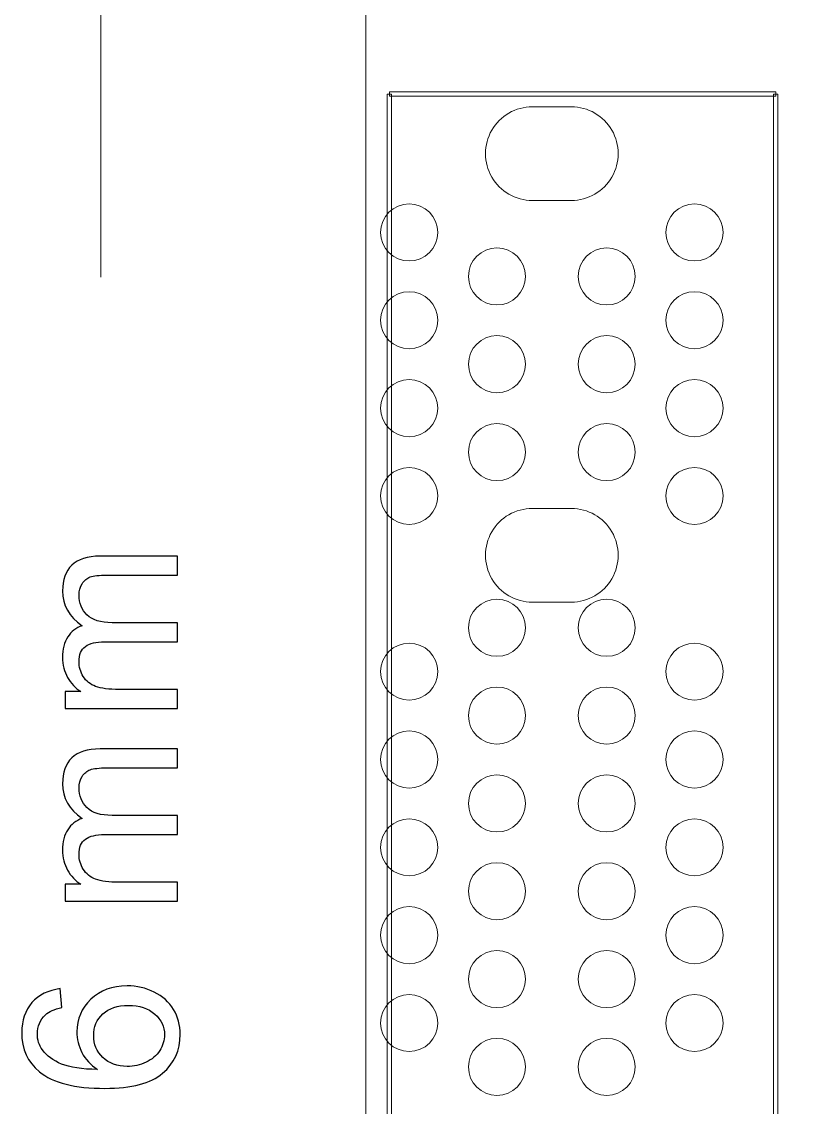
# Model space of a CAD drawing. Header units: millimetres. Extents: x -62 to 58, y -47 to 48.
# Drawn here: x -47.84 to -30.01, y -9.77 to 14.94 of the extents above; entities that cross this region are included whole.
import ezdxf

# ---------------------------------------------------------------- set-up
doc = ezdxf.new("R2010")
doc.units = ezdxf.units.MM
doc.header["$MEASUREMENT"] = 0
for name, color, linetype in [('BG_OUTLINE', 7, 'Continuous'), ('PG_SILKSCREEN_TOP', 7, 'Continuous'), ('PIN_SOLDERMASK_TOP', 7, 'Continuous')]:
    doc.layers.add(name, color=color, linetype=linetype)

msp = doc.modelspace()

# ---------------------------------------------------------------- linework, layer by layer
at = {"layer": 'BG_OUTLINE', "lineweight": 9}
msp.add_open_spline([(-39.9999, -35.8165), (-39.9999, -35.8165), (-39.9999, 34.1833), (-39.9999, 34.1833), (-39.9999, 34.1833), (-39.9999, 34.1833), (39.9999, 34.1833), (39.9999, 34.1833), (39.9999, 34.1833), (39.9999, 34.1833), (39.9999, -35.8165), (39.9999, -35.8165), (39.9999, -35.8165), (39.9999, -35.8165), (-39.9999, -35.8165), (-39.9999, -35.8165)], degree=3, knots=[0, 0, 0, 0, 0.25, 0.25, 0.25, 0.25, 0.5, 0.5, 0.5, 0.5, 0.75, 0.75, 0.75, 0.75, 1, 1, 1, 1], dxfattribs=at)
at = {"layer": 'BG_OUTLINE', "lineweight": 20}
for points in [[(-39.9999, 21.2812), (-39.9999, 21.2812), (-39.9999, -47.0467), (-39.9999, -47.0467)], [(-46.0362, 9.1232), (-46.0362, 9.1232), (-46.0362, 17.3989), (-46.0362, 17.3989)]]:
    msp.add_open_spline(points, degree=3, dxfattribs=at)
at = {"layer": 'BG_OUTLINE'}
for points, knots in [([(-44.2912, -0.6963), (-44.2912, -0.6963), (-46.852, -0.6963), (-46.852, -0.6963), (-46.852, -0.6963), (-46.852, -0.6963), (-46.852, -0.3086), (-46.852, -0.3086), (-46.852, -0.3086), (-46.852, -0.3086), (-46.4931, -0.3086), (-46.4931, -0.3086), (-46.4931, -0.3086), (-46.6182, -0.228), (-46.7194, -0.121), (-46.7952, 0.0124), (-46.7952, 0.0124), (-46.8717, 0.1457), (-46.9104, 0.298), (-46.9104, 0.4684), (-46.9104, 0.4684), (-46.9104, 0.6577), (-46.8709, 0.8133), (-46.7919, 0.9343), (-46.7919, 0.9343), (-46.7129, 1.0561), (-46.6034, 1.1417), (-46.4618, 1.1911), (-46.4618, 1.1911), (-46.7606, 1.3944), (-46.9104, 1.6578), (-46.9104, 1.9821), (-46.9104, 1.9821), (-46.9104, 2.2365), (-46.8396, 2.4316), (-46.6989, 2.5682), (-46.6989, 2.5682), (-46.5581, 2.7048), (-46.3416, 2.7732), (-46.0494, 2.7732), (-46.0494, 2.7732), (-46.0494, 2.7732), (-44.2912, 2.7732), (-44.2912, 2.7732), (-44.2912, 2.7732), (-44.2912, 2.7732), (-44.2912, 2.3418), (-44.2912, 2.3418), (-44.2912, 2.3418), (-44.2912, 2.3418), (-45.9045, 2.3418), (-45.9045, 2.3418), (-45.9045, 2.3418), (-46.0782, 2.3418), (-46.2033, 2.3279), (-46.2799, 2.2999), (-46.2799, 2.2999), (-46.3556, 2.2711), (-46.4174, 2.22), (-46.4643, 2.1468), (-46.4643, 2.1468), (-46.5104, 2.0727), (-46.5342, 1.9854), (-46.5342, 1.8858), (-46.5342, 1.8858), (-46.5342, 1.7056), (-46.4741, 1.5566), (-46.354, 1.4372), (-46.354, 1.4372), (-46.2346, 1.3187), (-46.0428, 1.2586), (-45.7794, 1.2586), (-45.7794, 1.2586), (-45.7794, 1.2586), (-44.2912, 1.2586), (-44.2912, 1.2586), (-44.2912, 1.2586), (-44.2912, 1.2586), (-44.2912, 0.8248), (-44.2912, 0.8248), (-44.2912, 0.8248), (-44.2912, 0.8248), (-45.9548, 0.8248), (-45.9548, 0.8248), (-45.9548, 0.8248), (-46.1482, 0.8248), (-46.2931, 0.7894), (-46.3894, 0.7186), (-46.3894, 0.7186), (-46.4857, 0.6478), (-46.5342, 0.5326), (-46.5342, 0.3713), (-46.5342, 0.3713), (-46.5342, 0.2494), (-46.5021, 0.1367), (-46.4371, 0.033), (-46.4371, 0.033), (-46.3729, -0.0708), (-46.2791, -0.1465), (-46.1556, -0.1926), (-46.1556, -0.1926), (-46.0313, -0.2395), (-45.8527, -0.2625), (-45.6197, -0.2625), (-45.6197, -0.2625), (-45.6197, -0.2625), (-44.2912, -0.2625), (-44.2912, -0.2625), (-44.2912, -0.2625), (-44.2912, -0.2625), (-44.2912, -0.6963), (-44.2912, -0.6963)], [0, 0, 0, 0, 0.0357143, 0.0357143, 0.0357143, 0.0357143, 0.0714286, 0.0714286, 0.0714286, 0.0714286, 0.1071429, 0.1071429, 0.1071429, 0.1071429, 0.1428571, 0.1428571, 0.1428571, 0.1428571, 0.1785714, 0.1785714, 0.1785714, 0.1785714, 0.2142857, 0.2142857, 0.2142857, 0.2142857, 0.25, 0.25, 0.25, 0.25, 0.2857143, 0.2857143, 0.2857143, 0.2857143, 0.3214286, 0.3214286, 0.3214286, 0.3214286, 0.3571429, 0.3571429, 0.3571429, 0.3571429, 0.3928571, 0.3928571, 0.3928571, 0.3928571, 0.4285714, 0.4285714, 0.4285714, 0.4285714, 0.4642857, 0.4642857, 0.4642857, 0.4642857, 0.5, 0.5, 0.5, 0.5, 0.5357143, 0.5357143, 0.5357143, 0.5357143, 0.5714286, 0.5714286, 0.5714286, 0.5714286, 0.6071429, 0.6071429, 0.6071429, 0.6071429, 0.6428571, 0.6428571, 0.6428571, 0.6428571, 0.6785714, 0.6785714, 0.6785714, 0.6785714, 0.7142857, 0.7142857, 0.7142857, 0.7142857, 0.75, 0.75, 0.75, 0.75, 0.7857143, 0.7857143, 0.7857143, 0.7857143, 0.8214286, 0.8214286, 0.8214286, 0.8214286, 0.8571429, 0.8571429, 0.8571429, 0.8571429, 0.8928571, 0.8928571, 0.8928571, 0.8928571, 0.9285714, 0.9285714, 0.9285714, 0.9285714, 0.9642857, 0.9642857, 0.9642857, 0.9642857, 1, 1, 1, 1]), ([(-44.2912, -5.0847), (-44.2912, -5.0847), (-46.852, -5.0847), (-46.852, -5.0847), (-46.852, -5.0847), (-46.852, -5.0847), (-46.852, -4.697), (-46.852, -4.697), (-46.852, -4.697), (-46.852, -4.697), (-46.4931, -4.697), (-46.4931, -4.697), (-46.4931, -4.697), (-46.6182, -4.6164), (-46.7194, -4.5094), (-46.7952, -4.376), (-46.7952, -4.376), (-46.8717, -4.2427), (-46.9104, -4.0904), (-46.9104, -3.92), (-46.9104, -3.92), (-46.9104, -3.7307), (-46.8709, -3.5751), (-46.7919, -3.4541), (-46.7919, -3.4541), (-46.7129, -3.3323), (-46.6034, -3.2467), (-46.4618, -3.1973), (-46.4618, -3.1973), (-46.7606, -2.994), (-46.9104, -2.7306), (-46.9104, -2.4063), (-46.9104, -2.4063), (-46.9104, -2.1519), (-46.8396, -1.9568), (-46.6989, -1.8202), (-46.6989, -1.8202), (-46.5581, -1.6836), (-46.3416, -1.6152), (-46.0494, -1.6152), (-46.0494, -1.6152), (-46.0494, -1.6152), (-44.2912, -1.6152), (-44.2912, -1.6152), (-44.2912, -1.6152), (-44.2912, -1.6152), (-44.2912, -2.0466), (-44.2912, -2.0466), (-44.2912, -2.0466), (-44.2912, -2.0466), (-45.9045, -2.0466), (-45.9045, -2.0466), (-45.9045, -2.0466), (-46.0782, -2.0466), (-46.2033, -2.0605), (-46.2799, -2.0885), (-46.2799, -2.0885), (-46.3556, -2.1173), (-46.4174, -2.1684), (-46.4643, -2.2416), (-46.4643, -2.2416), (-46.5104, -2.3157), (-46.5342, -2.403), (-46.5342, -2.5026), (-46.5342, -2.5026), (-46.5342, -2.6828), (-46.4741, -2.8318), (-46.354, -2.9512), (-46.354, -2.9512), (-46.2346, -3.0697), (-46.0428, -3.1298), (-45.7794, -3.1298), (-45.7794, -3.1298), (-45.7794, -3.1298), (-44.2912, -3.1298), (-44.2912, -3.1298), (-44.2912, -3.1298), (-44.2912, -3.1298), (-44.2912, -3.5636), (-44.2912, -3.5636), (-44.2912, -3.5636), (-44.2912, -3.5636), (-45.9548, -3.5636), (-45.9548, -3.5636), (-45.9548, -3.5636), (-46.1482, -3.5636), (-46.2931, -3.599), (-46.3894, -3.6698), (-46.3894, -3.6698), (-46.4857, -3.7406), (-46.5342, -3.8558), (-46.5342, -4.0171), (-46.5342, -4.0171), (-46.5342, -4.139), (-46.5021, -4.2517), (-46.4371, -4.3554), (-46.4371, -4.3554), (-46.3729, -4.4592), (-46.2791, -4.5349), (-46.1556, -4.581), (-46.1556, -4.581), (-46.0313, -4.6279), (-45.8527, -4.6509), (-45.6197, -4.6509), (-45.6197, -4.6509), (-45.6197, -4.6509), (-44.2912, -4.6509), (-44.2912, -4.6509), (-44.2912, -4.6509), (-44.2912, -4.6509), (-44.2912, -5.0847), (-44.2912, -5.0847)], [0, 0, 0, 0, 0.0357143, 0.0357143, 0.0357143, 0.0357143, 0.0714286, 0.0714286, 0.0714286, 0.0714286, 0.1071429, 0.1071429, 0.1071429, 0.1071429, 0.1428571, 0.1428571, 0.1428571, 0.1428571, 0.1785714, 0.1785714, 0.1785714, 0.1785714, 0.2142857, 0.2142857, 0.2142857, 0.2142857, 0.25, 0.25, 0.25, 0.25, 0.2857143, 0.2857143, 0.2857143, 0.2857143, 0.3214286, 0.3214286, 0.3214286, 0.3214286, 0.3571429, 0.3571429, 0.3571429, 0.3571429, 0.3928571, 0.3928571, 0.3928571, 0.3928571, 0.4285714, 0.4285714, 0.4285714, 0.4285714, 0.4642857, 0.4642857, 0.4642857, 0.4642857, 0.5, 0.5, 0.5, 0.5, 0.5357143, 0.5357143, 0.5357143, 0.5357143, 0.5714286, 0.5714286, 0.5714286, 0.5714286, 0.6071429, 0.6071429, 0.6071429, 0.6071429, 0.6428571, 0.6428571, 0.6428571, 0.6428571, 0.6785714, 0.6785714, 0.6785714, 0.6785714, 0.7142857, 0.7142857, 0.7142857, 0.7142857, 0.75, 0.75, 0.75, 0.75, 0.7857143, 0.7857143, 0.7857143, 0.7857143, 0.8214286, 0.8214286, 0.8214286, 0.8214286, 0.8571429, 0.8571429, 0.8571429, 0.8571429, 0.8928571, 0.8928571, 0.8928571, 0.8928571, 0.9285714, 0.9285714, 0.9285714, 0.9285714, 0.9642857, 0.9642857, 0.9642857, 0.9642857, 1, 1, 1, 1]), ([(-46.9606, -7.0726), (-46.9606, -7.0726), (-46.9269, -7.504), (-46.9269, -7.504), (-46.9269, -7.504), (-47.0973, -7.5427), (-47.2216, -7.597), (-47.2981, -7.6678), (-47.2981, -7.6678), (-47.4224, -7.7855), (-47.4841, -7.9304), (-47.4841, -8.1024), (-47.4841, -8.1024), (-47.4841, -8.2407), (-47.4454, -8.3617), (-47.3681, -8.4662), (-47.3681, -8.4662), (-47.2685, -8.6029), (-47.1228, -8.7107), (-46.9318, -8.7897), (-46.9318, -8.7897), (-46.7408, -8.8679), (-46.4684, -8.9091), (-46.1144, -8.9123), (-46.1144, -8.9123), (-46.2733, -8.8078), (-46.3918, -8.6802), (-46.4692, -8.5288), (-46.4692, -8.5288), (-46.5458, -8.3781), (-46.5844, -8.2193), (-46.5844, -8.0538), (-46.5844, -8.0538), (-46.5844, -7.7641), (-46.4783, -7.518), (-46.2651, -7.3146), (-46.2651, -7.3146), (-46.0519, -7.1113), (-45.777, -7.0093), (-45.4395, -7.0093), (-45.4395, -7.0093), (-45.2172, -7.0093), (-45.0114, -7.0578), (-44.8205, -7.1533), (-44.8205, -7.1533), (-44.6303, -7.2488), (-44.4838, -7.3805), (-44.3826, -7.5476), (-44.3826, -7.5476), (-44.2813, -7.7147), (-44.2311, -7.904), (-44.2311, -8.1164), (-44.2311, -8.1164), (-44.2311, -8.4786), (-44.3636, -8.7732), (-44.6303, -9.0012), (-44.6303, -9.0012), (-44.8962, -9.2301), (-45.3349, -9.3437), (-45.9457, -9.3437), (-45.9457, -9.3437), (-46.6289, -9.3437), (-47.1252, -9.2177), (-47.4356, -8.965), (-47.4356, -8.965), (-47.7056, -8.7453), (-47.8406, -8.4489), (-47.8406, -8.0752), (-47.8406, -8.0752), (-47.8406, -7.7978), (-47.7632, -7.5698), (-47.6068, -7.392), (-47.6068, -7.392), (-47.4512, -7.2142), (-47.2355, -7.108), (-46.9606, -7.0726)], [0, 0, 0, 0, 0.0526316, 0.0526316, 0.0526316, 0.0526316, 0.1052632, 0.1052632, 0.1052632, 0.1052632, 0.1578947, 0.1578947, 0.1578947, 0.1578947, 0.2105263, 0.2105263, 0.2105263, 0.2105263, 0.2631579, 0.2631579, 0.2631579, 0.2631579, 0.3157895, 0.3157895, 0.3157895, 0.3157895, 0.3684211, 0.3684211, 0.3684211, 0.3684211, 0.4210526, 0.4210526, 0.4210526, 0.4210526, 0.4736842, 0.4736842, 0.4736842, 0.4736842, 0.5263158, 0.5263158, 0.5263158, 0.5263158, 0.5789474, 0.5789474, 0.5789474, 0.5789474, 0.6315789, 0.6315789, 0.6315789, 0.6315789, 0.6842105, 0.6842105, 0.6842105, 0.6842105, 0.7368421, 0.7368421, 0.7368421, 0.7368421, 0.7894737, 0.7894737, 0.7894737, 0.7894737, 0.8421053, 0.8421053, 0.8421053, 0.8421053, 0.8947368, 0.8947368, 0.8947368, 0.8947368, 0.9473684, 0.9473684, 0.9473684, 0.9473684, 1, 1, 1, 1]), ([(-45.437, -8.8449), (-45.2872, -8.8449), (-45.144, -8.8128), (-45.0073, -8.7494), (-45.0073, -8.7494), (-44.8707, -8.686), (-44.767, -8.5971), (-44.6954, -8.4835), (-44.6954, -8.4835), (-44.6237, -8.3691), (-44.5875, -8.2489), (-44.5875, -8.1238), (-44.5875, -8.1238), (-44.5875, -7.9402), (-44.6616, -7.783), (-44.8098, -7.6513), (-44.8098, -7.6513), (-44.9579, -7.5196), (-45.1588, -7.4538), (-45.4123, -7.4538), (-45.4123, -7.4538), (-45.6568, -7.4538), (-45.8494, -7.5188), (-45.9901, -7.6488), (-45.9901, -7.6488), (-46.1309, -7.7789), (-46.2009, -7.9427), (-46.2009, -8.1403), (-46.2009, -8.1403), (-46.2009, -8.337), (-46.1309, -8.5033), (-45.9901, -8.6399), (-45.9901, -8.6399), (-45.8494, -8.7765), (-45.665, -8.8449), (-45.437, -8.8449)], [0, 0, 0, 0, 0.1111111, 0.1111111, 0.1111111, 0.1111111, 0.2222222, 0.2222222, 0.2222222, 0.2222222, 0.3333333, 0.3333333, 0.3333333, 0.3333333, 0.4444444, 0.4444444, 0.4444444, 0.4444444, 0.5555556, 0.5555556, 0.5555556, 0.5555556, 0.6666667, 0.6666667, 0.6666667, 0.6666667, 0.7777778, 0.7777778, 0.7777778, 0.7777778, 0.8888889, 0.8888889, 0.8888889, 0.8888889, 1, 1, 1, 1])]:
    msp.add_open_spline(points, degree=3, knots=knots, dxfattribs=at)
at = {"layer": 'PG_SILKSCREEN_TOP', "lineweight": 9}
for points in [[(-39.4131, -11.7059), (-39.4131, -11.7059), (-39.5131, -11.7059), (-39.5131, -11.7059), (-39.5131, -11.7059), (-39.5131, -11.7059), (-39.5131, 13.294), (-39.5131, 13.294), (-39.5131, 13.294), (-39.5131, 13.294), (-39.4131, 13.294), (-39.4131, 13.294), (-39.4131, 13.294), (-39.4131, 13.294), (-39.4131, -11.7059), (-39.4131, -11.7059)], [(-39.4631, 13.244), (-39.4631, 13.244), (-39.4631, 13.344), (-39.4631, 13.344), (-39.4631, 13.344), (-39.4631, 13.344), (-30.6632, 13.344), (-30.6632, 13.344), (-30.6632, 13.344), (-30.6632, 13.344), (-30.6632, 13.244), (-30.6632, 13.244), (-30.6632, 13.244), (-30.6632, 13.244), (-39.4631, 13.244), (-39.4631, 13.244)], [(-30.7132, 13.294), (-30.7132, 13.294), (-30.6132, 13.294), (-30.6132, 13.294), (-30.6132, 13.294), (-30.6132, 13.294), (-30.6132, -11.7059), (-30.6132, -11.7059), (-30.6132, -11.7059), (-30.6132, -11.7059), (-30.7132, -11.7059), (-30.7132, -11.7059), (-30.7132, -11.7059), (-30.7132, -11.7059), (-30.7132, 13.294), (-30.7132, 13.294)]]:
    msp.add_open_spline(points, degree=3, knots=[0, 0, 0, 0, 0.25, 0.25, 0.25, 0.25, 0.5, 0.5, 0.5, 0.5, 0.75, 0.75, 0.75, 0.75, 1, 1, 1, 1], dxfattribs=at)
at = {"layer": 'PIN_SOLDERMASK_TOP', "lineweight": 9}
for points, knots in [([(-36.2077, 13.0047), (-36.2077, 13.0047), (-35.3187, 13.0047), (-35.3187, 13.0047), (-35.3187, 13.0047), (-34.9375, 13.0047), (-34.5853, 12.8014), (-34.3948, 12.4713), (-34.3948, 12.4713), (-34.2042, 12.1413), (-34.2042, 11.7346), (-34.3948, 11.4045), (-34.3948, 11.4045), (-34.5853, 11.0745), (-34.9375, 10.8711), (-35.3187, 10.8711), (-35.3187, 10.8711), (-35.3187, 10.8711), (-36.2077, 10.8711), (-36.2077, 10.8711), (-36.2077, 10.8711), (-36.5888, 10.8711), (-36.941, 11.0745), (-37.1315, 11.4045), (-37.1315, 11.4045), (-37.3221, 11.7346), (-37.3221, 12.1413), (-37.1315, 12.4713), (-37.1315, 12.4713), (-36.941, 12.8014), (-36.5888, 13.0047), (-36.2077, 13.0047)], [0, 0, 0, 0, 0.125, 0.125, 0.125, 0.125, 0.25, 0.25, 0.25, 0.25, 0.375, 0.375, 0.375, 0.375, 0.5, 0.5, 0.5, 0.5, 0.625, 0.625, 0.625, 0.625, 0.75, 0.75, 0.75, 0.75, 0.875, 0.875, 0.875, 0.875, 1, 1, 1, 1]), ([(-38.3632, 10.1439), (-38.3632, 10.5029), (-38.6542, 10.7939), (-39.0132, 10.7939), (-39.0132, 10.7939), (-39.3721, 10.7939), (-39.6632, 10.5029), (-39.6632, 10.1439), (-39.6632, 10.1439), (-39.6632, 9.785), (-39.3721, 9.494), (-39.0132, 9.4939), (-39.0132, 9.4939), (-38.6542, 9.4939), (-38.3632, 9.785), (-38.3632, 10.1439)], [0, 0, 0, 0, 0.25, 0.25, 0.25, 0.25, 0.5, 0.5, 0.5, 0.5, 0.75, 0.75, 0.75, 0.75, 1, 1, 1, 1]), ([(-31.8631, 10.1439), (-31.8631, 10.5029), (-32.1542, 10.7939), (-32.5131, 10.7939), (-32.5131, 10.7939), (-32.8721, 10.7939), (-33.1631, 10.5029), (-33.1631, 10.1439), (-33.1631, 10.1439), (-33.1631, 9.785), (-32.8721, 9.494), (-32.5131, 9.4939), (-32.5131, 9.4939), (-32.1542, 9.4939), (-31.8631, 9.785), (-31.8631, 10.1439)], [0, 0, 0, 0, 0.25, 0.25, 0.25, 0.25, 0.5, 0.5, 0.5, 0.5, 0.75, 0.75, 0.75, 0.75, 1, 1, 1, 1]), ([(-36.3632, 9.144), (-36.3632, 9.5029), (-36.6542, 9.7939), (-37.0132, 9.7939), (-37.0132, 9.7939), (-37.3721, 9.7939), (-37.6632, 9.5029), (-37.6632, 9.144), (-37.6632, 9.144), (-37.6632, 8.785), (-37.3721, 8.494), (-37.0132, 8.494), (-37.0132, 8.494), (-36.6542, 8.4939), (-36.3632, 8.785), (-36.3632, 9.1439)], [0, 0, 0, 0, 0.25, 0.25, 0.25, 0.25, 0.5, 0.5, 0.5, 0.5, 0.75, 0.75, 0.75, 0.75, 1, 1, 1, 1]), ([(-33.8631, 9.144), (-33.8631, 9.5029), (-34.1542, 9.7939), (-34.5131, 9.7939), (-34.5131, 9.7939), (-34.8721, 9.7939), (-35.1631, 9.5029), (-35.1631, 9.144), (-35.1631, 9.144), (-35.1631, 8.785), (-34.8721, 8.494), (-34.5131, 8.494), (-34.5131, 8.494), (-34.1542, 8.4939), (-33.8631, 8.785), (-33.8631, 9.1439)], [0, 0, 0, 0, 0.25, 0.25, 0.25, 0.25, 0.5, 0.5, 0.5, 0.5, 0.75, 0.75, 0.75, 0.75, 1, 1, 1, 1]), ([(-38.3632, 8.144), (-38.3632, 8.5029), (-38.6542, 8.794), (-39.0132, 8.794), (-39.0132, 8.794), (-39.3721, 8.794), (-39.6632, 8.5029), (-39.6632, 8.144), (-39.6632, 8.144), (-39.6632, 7.785), (-39.3721, 7.494), (-39.0132, 7.494), (-39.0132, 7.494), (-38.6542, 7.494), (-38.3632, 7.785), (-38.3632, 8.1439)], [0, 0, 0, 0, 0.25, 0.25, 0.25, 0.25, 0.5, 0.5, 0.5, 0.5, 0.75, 0.75, 0.75, 0.75, 1, 1, 1, 1]), ([(-31.8631, 8.144), (-31.8631, 8.5029), (-32.1542, 8.794), (-32.5131, 8.794), (-32.5131, 8.794), (-32.8721, 8.794), (-33.1631, 8.5029), (-33.1631, 8.144), (-33.1631, 8.144), (-33.1631, 7.785), (-32.8721, 7.494), (-32.5131, 7.494), (-32.5131, 7.494), (-32.1542, 7.494), (-31.8631, 7.785), (-31.8631, 8.1439)], [0, 0, 0, 0, 0.25, 0.25, 0.25, 0.25, 0.5, 0.5, 0.5, 0.5, 0.75, 0.75, 0.75, 0.75, 1, 1, 1, 1]), ([(-36.3632, 7.144), (-36.3632, 7.5029), (-36.6542, 7.794), (-37.0132, 7.794), (-37.0132, 7.794), (-37.3721, 7.794), (-37.6632, 7.5029), (-37.6632, 7.144), (-37.6632, 7.144), (-37.6632, 6.785), (-37.3721, 6.494), (-37.0132, 6.494), (-37.0132, 6.494), (-36.6542, 6.494), (-36.3632, 6.785), (-36.3632, 7.144)], [0, 0, 0, 0, 0.25, 0.25, 0.25, 0.25, 0.5, 0.5, 0.5, 0.5, 0.75, 0.75, 0.75, 0.75, 1, 1, 1, 1]), ([(-33.8631, 7.144), (-33.8631, 7.5029), (-34.1542, 7.794), (-34.5131, 7.794), (-34.5131, 7.794), (-34.8721, 7.794), (-35.1631, 7.5029), (-35.1631, 7.144), (-35.1631, 7.144), (-35.1631, 6.785), (-34.8721, 6.494), (-34.5131, 6.494), (-34.5131, 6.494), (-34.1542, 6.494), (-33.8631, 6.785), (-33.8631, 7.144)], [0, 0, 0, 0, 0.25, 0.25, 0.25, 0.25, 0.5, 0.5, 0.5, 0.5, 0.75, 0.75, 0.75, 0.75, 1, 1, 1, 1]), ([(-38.3632, 6.144), (-38.3632, 6.5029), (-38.6542, 6.794), (-39.0132, 6.794), (-39.0132, 6.794), (-39.3721, 6.794), (-39.6632, 6.5029), (-39.6632, 6.144), (-39.6632, 6.144), (-39.6632, 5.785), (-39.3721, 5.494), (-39.0132, 5.494), (-39.0132, 5.494), (-38.6542, 5.494), (-38.3632, 5.785), (-38.3632, 6.144)], [0, 0, 0, 0, 0.25, 0.25, 0.25, 0.25, 0.5, 0.5, 0.5, 0.5, 0.75, 0.75, 0.75, 0.75, 1, 1, 1, 1]), ([(-31.8631, 6.144), (-31.8631, 6.5029), (-32.1542, 6.794), (-32.5131, 6.794), (-32.5131, 6.794), (-32.8721, 6.794), (-33.1631, 6.5029), (-33.1631, 6.144), (-33.1631, 6.144), (-33.1631, 5.785), (-32.8721, 5.494), (-32.5131, 5.494), (-32.5131, 5.494), (-32.1542, 5.494), (-31.8631, 5.785), (-31.8631, 6.144)], [0, 0, 0, 0, 0.25, 0.25, 0.25, 0.25, 0.5, 0.5, 0.5, 0.5, 0.75, 0.75, 0.75, 0.75, 1, 1, 1, 1]), ([(-36.3632, 5.144), (-36.3632, 5.5029), (-36.6542, 5.794), (-37.0132, 5.794), (-37.0132, 5.794), (-37.3721, 5.794), (-37.6632, 5.5029), (-37.6632, 5.144), (-37.6632, 5.144), (-37.6632, 4.785), (-37.3721, 4.494), (-37.0132, 4.494), (-37.0132, 4.494), (-36.6542, 4.494), (-36.3632, 4.785), (-36.3632, 5.144)], [0, 0, 0, 0, 0.25, 0.25, 0.25, 0.25, 0.5, 0.5, 0.5, 0.5, 0.75, 0.75, 0.75, 0.75, 1, 1, 1, 1]), ([(-33.8631, 5.144), (-33.8631, 5.5029), (-34.1542, 5.794), (-34.5131, 5.794), (-34.5131, 5.794), (-34.8721, 5.794), (-35.1631, 5.5029), (-35.1631, 5.144), (-35.1631, 5.144), (-35.1631, 4.785), (-34.8721, 4.494), (-34.5131, 4.494), (-34.5131, 4.494), (-34.1542, 4.494), (-33.8631, 4.785), (-33.8631, 5.144)], [0, 0, 0, 0, 0.25, 0.25, 0.25, 0.25, 0.5, 0.5, 0.5, 0.5, 0.75, 0.75, 0.75, 0.75, 1, 1, 1, 1]), ([(-38.3632, 4.144), (-38.3632, 4.5029), (-38.6542, 4.794), (-39.0132, 4.794), (-39.0132, 4.794), (-39.3721, 4.794), (-39.6632, 4.5029), (-39.6632, 4.144), (-39.6632, 4.144), (-39.6632, 3.785), (-39.3721, 3.494), (-39.0132, 3.494), (-39.0132, 3.494), (-38.6542, 3.494), (-38.3632, 3.785), (-38.3632, 4.144)], [0, 0, 0, 0, 0.25, 0.25, 0.25, 0.25, 0.5, 0.5, 0.5, 0.5, 0.75, 0.75, 0.75, 0.75, 1, 1, 1, 1]), ([(-31.8631, 4.144), (-31.8631, 4.5029), (-32.1542, 4.794), (-32.5131, 4.794), (-32.5131, 4.794), (-32.8721, 4.794), (-33.1631, 4.5029), (-33.1631, 4.144), (-33.1631, 4.144), (-33.1631, 3.785), (-32.8721, 3.494), (-32.5131, 3.494), (-32.5131, 3.494), (-32.1542, 3.494), (-31.8631, 3.785), (-31.8631, 4.144)], [0, 0, 0, 0, 0.25, 0.25, 0.25, 0.25, 0.5, 0.5, 0.5, 0.5, 0.75, 0.75, 0.75, 0.75, 1, 1, 1, 1]), ([(-36.2077, 3.8607), (-36.2077, 3.8607), (-35.3187, 3.8607), (-35.3187, 3.8607), (-35.3187, 3.8607), (-34.9375, 3.8607), (-34.5853, 3.6574), (-34.3948, 3.3273), (-34.3948, 3.3273), (-34.2042, 2.9973), (-34.2042, 2.5906), (-34.3948, 2.2605), (-34.3948, 2.2605), (-34.5853, 1.9305), (-34.9375, 1.7271), (-35.3187, 1.7271), (-35.3187, 1.7271), (-35.3187, 1.7271), (-36.2077, 1.7271), (-36.2077, 1.7271), (-36.2077, 1.7271), (-36.5888, 1.7271), (-36.941, 1.9305), (-37.1315, 2.2605), (-37.1315, 2.2605), (-37.3221, 2.5906), (-37.3221, 2.9973), (-37.1315, 3.3273), (-37.1315, 3.3273), (-36.941, 3.6574), (-36.5888, 3.8607), (-36.2077, 3.8607)], [0, 0, 0, 0, 0.125, 0.125, 0.125, 0.125, 0.25, 0.25, 0.25, 0.25, 0.375, 0.375, 0.375, 0.375, 0.5, 0.5, 0.5, 0.5, 0.625, 0.625, 0.625, 0.625, 0.75, 0.75, 0.75, 0.75, 0.875, 0.875, 0.875, 0.875, 1, 1, 1, 1]), ([(-36.3632, 1.1439), (-36.3632, 1.5029), (-36.6542, 1.7939), (-37.0132, 1.7939), (-37.0132, 1.7939), (-37.3721, 1.7939), (-37.6632, 1.5029), (-37.6632, 1.1439), (-37.6632, 1.1439), (-37.6632, 0.785), (-37.3721, 0.4939), (-37.0132, 0.4939), (-37.0132, 0.4939), (-36.6542, 0.4939), (-36.3632, 0.785), (-36.3632, 1.1439)], [0, 0, 0, 0, 0.25, 0.25, 0.25, 0.25, 0.5, 0.5, 0.5, 0.5, 0.75, 0.75, 0.75, 0.75, 1, 1, 1, 1]), ([(-33.8631, 1.1439), (-33.8631, 1.5029), (-34.1542, 1.7939), (-34.5131, 1.7939), (-34.5131, 1.7939), (-34.8721, 1.7939), (-35.1631, 1.5029), (-35.1631, 1.1439), (-35.1631, 1.1439), (-35.1631, 0.785), (-34.8721, 0.4939), (-34.5131, 0.4939), (-34.5131, 0.4939), (-34.1542, 0.4939), (-33.8631, 0.785), (-33.8631, 1.1439)], [0, 0, 0, 0, 0.25, 0.25, 0.25, 0.25, 0.5, 0.5, 0.5, 0.5, 0.75, 0.75, 0.75, 0.75, 1, 1, 1, 1]), ([(-38.3632, 0.1439), (-38.3632, 0.5029), (-38.6542, 0.7939), (-39.0132, 0.7939), (-39.0132, 0.7939), (-39.3721, 0.7939), (-39.6632, 0.5029), (-39.6632, 0.1439), (-39.6632, 0.1439), (-39.6632, -0.2149), (-39.3721, -0.506), (-39.0132, -0.506), (-39.0132, -0.506), (-38.6542, -0.506), (-38.3632, -0.2149), (-38.3632, 0.1439)], [0, 0, 0, 0, 0.25, 0.25, 0.25, 0.25, 0.5, 0.5, 0.5, 0.5, 0.75, 0.75, 0.75, 0.75, 1, 1, 1, 1]), ([(-31.8631, 0.1439), (-31.8631, 0.5029), (-32.1542, 0.7939), (-32.5131, 0.7939), (-32.5131, 0.7939), (-32.8721, 0.7939), (-33.1631, 0.5029), (-33.1631, 0.1439), (-33.1631, 0.1439), (-33.1631, -0.2149), (-32.8721, -0.506), (-32.5131, -0.506), (-32.5131, -0.506), (-32.1542, -0.506), (-31.8631, -0.2149), (-31.8631, 0.1439)], [0, 0, 0, 0, 0.25, 0.25, 0.25, 0.25, 0.5, 0.5, 0.5, 0.5, 0.75, 0.75, 0.75, 0.75, 1, 1, 1, 1]), ([(-36.3632, -0.856), (-36.3632, -0.497), (-36.6542, -0.206), (-37.0132, -0.206), (-37.0132, -0.206), (-37.3721, -0.206), (-37.6632, -0.497), (-37.6632, -0.856), (-37.6632, -0.856), (-37.6632, -1.2149), (-37.3721, -1.506), (-37.0132, -1.506), (-37.0132, -1.506), (-36.6542, -1.506), (-36.3632, -1.2149), (-36.3632, -0.856)], [0, 0, 0, 0, 0.25, 0.25, 0.25, 0.25, 0.5, 0.5, 0.5, 0.5, 0.75, 0.75, 0.75, 0.75, 1, 1, 1, 1]), ([(-33.8631, -0.856), (-33.8631, -0.497), (-34.1542, -0.206), (-34.5131, -0.206), (-34.5131, -0.206), (-34.8721, -0.206), (-35.1631, -0.497), (-35.1631, -0.856), (-35.1631, -0.856), (-35.1631, -1.2149), (-34.8721, -1.506), (-34.5131, -1.506), (-34.5131, -1.506), (-34.1542, -1.506), (-33.8631, -1.2149), (-33.8631, -0.856)], [0, 0, 0, 0, 0.25, 0.25, 0.25, 0.25, 0.5, 0.5, 0.5, 0.5, 0.75, 0.75, 0.75, 0.75, 1, 1, 1, 1]), ([(-38.3632, -1.856), (-38.3632, -1.497), (-38.6542, -1.206), (-39.0132, -1.206), (-39.0132, -1.206), (-39.3721, -1.206), (-39.6632, -1.497), (-39.6632, -1.856), (-39.6632, -1.856), (-39.6632, -2.2149), (-39.3721, -2.506), (-39.0132, -2.506), (-39.0132, -2.506), (-38.6542, -2.506), (-38.3632, -2.2149), (-38.3632, -1.856)], [0, 0, 0, 0, 0.25, 0.25, 0.25, 0.25, 0.5, 0.5, 0.5, 0.5, 0.75, 0.75, 0.75, 0.75, 1, 1, 1, 1]), ([(-31.8631, -1.856), (-31.8631, -1.497), (-32.1542, -1.206), (-32.5131, -1.206), (-32.5131, -1.206), (-32.8721, -1.206), (-33.1631, -1.497), (-33.1631, -1.856), (-33.1631, -1.856), (-33.1631, -2.2149), (-32.8721, -2.506), (-32.5131, -2.506), (-32.5131, -2.506), (-32.1542, -2.506), (-31.8631, -2.2149), (-31.8631, -1.856)], [0, 0, 0, 0, 0.25, 0.25, 0.25, 0.25, 0.5, 0.5, 0.5, 0.5, 0.75, 0.75, 0.75, 0.75, 1, 1, 1, 1]), ([(-36.3632, -2.856), (-36.3632, -2.497), (-36.6542, -2.206), (-37.0132, -2.206), (-37.0132, -2.206), (-37.3721, -2.206), (-37.6632, -2.497), (-37.6632, -2.856), (-37.6632, -2.856), (-37.6632, -3.2149), (-37.3721, -3.5059), (-37.0132, -3.506), (-37.0132, -3.506), (-36.6542, -3.506), (-36.3632, -3.2149), (-36.3632, -2.856)], [0, 0, 0, 0, 0.25, 0.25, 0.25, 0.25, 0.5, 0.5, 0.5, 0.5, 0.75, 0.75, 0.75, 0.75, 1, 1, 1, 1]), ([(-33.8631, -2.856), (-33.8631, -2.497), (-34.1542, -2.206), (-34.5131, -2.206), (-34.5131, -2.206), (-34.8721, -2.206), (-35.1631, -2.497), (-35.1631, -2.856), (-35.1631, -2.856), (-35.1631, -3.2149), (-34.8721, -3.5059), (-34.5131, -3.506), (-34.5131, -3.506), (-34.1542, -3.506), (-33.8631, -3.2149), (-33.8631, -2.856)], [0, 0, 0, 0, 0.25, 0.25, 0.25, 0.25, 0.5, 0.5, 0.5, 0.5, 0.75, 0.75, 0.75, 0.75, 1, 1, 1, 1]), ([(-38.3632, -3.8559), (-38.3632, -3.497), (-38.6542, -3.206), (-39.0132, -3.206), (-39.0132, -3.206), (-39.3721, -3.206), (-39.6632, -3.497), (-39.6632, -3.8559), (-39.6632, -3.8559), (-39.6632, -4.2149), (-39.3721, -4.5059), (-39.0132, -4.5059), (-39.0132, -4.5059), (-38.6542, -4.506), (-38.3632, -4.2149), (-38.3632, -3.856)], [0, 0, 0, 0, 0.25, 0.25, 0.25, 0.25, 0.5, 0.5, 0.5, 0.5, 0.75, 0.75, 0.75, 0.75, 1, 1, 1, 1]), ([(-31.8631, -3.8559), (-31.8631, -3.497), (-32.1542, -3.206), (-32.5131, -3.206), (-32.5131, -3.206), (-32.8721, -3.206), (-33.1631, -3.497), (-33.1631, -3.8559), (-33.1631, -3.8559), (-33.1631, -4.2149), (-32.8721, -4.5059), (-32.5131, -4.5059), (-32.5131, -4.5059), (-32.1542, -4.506), (-31.8631, -4.2149), (-31.8631, -3.856)], [0, 0, 0, 0, 0.25, 0.25, 0.25, 0.25, 0.5, 0.5, 0.5, 0.5, 0.75, 0.75, 0.75, 0.75, 1, 1, 1, 1]), ([(-36.3632, -4.8559), (-36.3632, -4.497), (-36.6542, -4.2059), (-37.0132, -4.2059), (-37.0132, -4.2059), (-37.3721, -4.2059), (-37.6632, -4.497), (-37.6632, -4.8559), (-37.6632, -4.8559), (-37.6632, -5.2149), (-37.3721, -5.5059), (-37.0132, -5.5059), (-37.0132, -5.5059), (-36.6542, -5.5059), (-36.3632, -5.2149), (-36.3632, -4.856)], [0, 0, 0, 0, 0.25, 0.25, 0.25, 0.25, 0.5, 0.5, 0.5, 0.5, 0.75, 0.75, 0.75, 0.75, 1, 1, 1, 1]), ([(-33.8631, -4.8559), (-33.8631, -4.497), (-34.1542, -4.2059), (-34.5131, -4.2059), (-34.5131, -4.2059), (-34.8721, -4.2059), (-35.1631, -4.497), (-35.1631, -4.8559), (-35.1631, -4.8559), (-35.1631, -5.2149), (-34.8721, -5.5059), (-34.5131, -5.5059), (-34.5131, -5.5059), (-34.1542, -5.5059), (-33.8631, -5.2149), (-33.8631, -4.856)], [0, 0, 0, 0, 0.25, 0.25, 0.25, 0.25, 0.5, 0.5, 0.5, 0.5, 0.75, 0.75, 0.75, 0.75, 1, 1, 1, 1]), ([(-38.3632, -5.8559), (-38.3632, -5.497), (-38.6542, -5.2059), (-39.0132, -5.2059), (-39.0132, -5.2059), (-39.3721, -5.2059), (-39.6632, -5.497), (-39.6632, -5.8559), (-39.6632, -5.8559), (-39.6632, -6.2149), (-39.3721, -6.5059), (-39.0132, -6.5059), (-39.0132, -6.5059), (-38.6542, -6.5059), (-38.3632, -6.2149), (-38.3632, -5.8559)], [0, 0, 0, 0, 0.25, 0.25, 0.25, 0.25, 0.5, 0.5, 0.5, 0.5, 0.75, 0.75, 0.75, 0.75, 1, 1, 1, 1]), ([(-31.8631, -5.8559), (-31.8631, -5.497), (-32.1542, -5.2059), (-32.5131, -5.2059), (-32.5131, -5.2059), (-32.8721, -5.2059), (-33.1631, -5.497), (-33.1631, -5.8559), (-33.1631, -5.8559), (-33.1631, -6.2149), (-32.8721, -6.5059), (-32.5131, -6.5059), (-32.5131, -6.5059), (-32.1542, -6.5059), (-31.8631, -6.2149), (-31.8631, -5.8559)], [0, 0, 0, 0, 0.25, 0.25, 0.25, 0.25, 0.5, 0.5, 0.5, 0.5, 0.75, 0.75, 0.75, 0.75, 1, 1, 1, 1]), ([(-36.3632, -6.8559), (-36.3632, -6.497), (-36.6542, -6.2059), (-37.0132, -6.2059), (-37.0132, -6.2059), (-37.3721, -6.2059), (-37.6632, -6.497), (-37.6632, -6.8559), (-37.6632, -6.8559), (-37.6632, -7.2149), (-37.3721, -7.5059), (-37.0132, -7.5059), (-37.0132, -7.5059), (-36.6542, -7.5059), (-36.3632, -7.2149), (-36.3632, -6.8559)], [0, 0, 0, 0, 0.25, 0.25, 0.25, 0.25, 0.5, 0.5, 0.5, 0.5, 0.75, 0.75, 0.75, 0.75, 1, 1, 1, 1]), ([(-33.8631, -6.8559), (-33.8631, -6.497), (-34.1542, -6.2059), (-34.5131, -6.2059), (-34.5131, -6.2059), (-34.8721, -6.2059), (-35.1631, -6.497), (-35.1631, -6.8559), (-35.1631, -6.8559), (-35.1631, -7.2149), (-34.8721, -7.5059), (-34.5131, -7.5059), (-34.5131, -7.5059), (-34.1542, -7.5059), (-33.8631, -7.2149), (-33.8631, -6.8559)], [0, 0, 0, 0, 0.25, 0.25, 0.25, 0.25, 0.5, 0.5, 0.5, 0.5, 0.75, 0.75, 0.75, 0.75, 1, 1, 1, 1]), ([(-38.3632, -7.8559), (-38.3632, -7.497), (-38.6542, -7.2059), (-39.0132, -7.2059), (-39.0132, -7.2059), (-39.3721, -7.2059), (-39.6632, -7.497), (-39.6632, -7.8559), (-39.6632, -7.8559), (-39.6632, -8.2149), (-39.3721, -8.5059), (-39.0132, -8.5059), (-39.0132, -8.5059), (-38.6542, -8.5059), (-38.3632, -8.2149), (-38.3632, -7.8559)], [0, 0, 0, 0, 0.25, 0.25, 0.25, 0.25, 0.5, 0.5, 0.5, 0.5, 0.75, 0.75, 0.75, 0.75, 1, 1, 1, 1]), ([(-31.8631, -7.8559), (-31.8631, -7.497), (-32.1542, -7.2059), (-32.5131, -7.2059), (-32.5131, -7.2059), (-32.8721, -7.2059), (-33.1631, -7.497), (-33.1631, -7.8559), (-33.1631, -7.8559), (-33.1631, -8.2149), (-32.8721, -8.5059), (-32.5131, -8.5059), (-32.5131, -8.5059), (-32.1542, -8.5059), (-31.8631, -8.2149), (-31.8631, -7.8559)], [0, 0, 0, 0, 0.25, 0.25, 0.25, 0.25, 0.5, 0.5, 0.5, 0.5, 0.75, 0.75, 0.75, 0.75, 1, 1, 1, 1]), ([(-36.3632, -8.8559), (-36.3632, -8.497), (-36.6542, -8.2059), (-37.0132, -8.2059), (-37.0132, -8.2059), (-37.3721, -8.2059), (-37.6632, -8.497), (-37.6632, -8.8559), (-37.6632, -8.8559), (-37.6632, -9.2149), (-37.3721, -9.5059), (-37.0132, -9.5059), (-37.0132, -9.5059), (-36.6542, -9.5059), (-36.3632, -9.2149), (-36.3632, -8.8559)], [0, 0, 0, 0, 0.25, 0.25, 0.25, 0.25, 0.5, 0.5, 0.5, 0.5, 0.75, 0.75, 0.75, 0.75, 1, 1, 1, 1]), ([(-33.8631, -8.8559), (-33.8631, -8.497), (-34.1542, -8.2059), (-34.5131, -8.2059), (-34.5131, -8.2059), (-34.8721, -8.2059), (-35.1631, -8.497), (-35.1631, -8.8559), (-35.1631, -8.8559), (-35.1631, -9.2149), (-34.8721, -9.5059), (-34.5131, -9.5059), (-34.5131, -9.5059), (-34.1542, -9.5059), (-33.8631, -9.2149), (-33.8631, -8.8559)], [0, 0, 0, 0, 0.25, 0.25, 0.25, 0.25, 0.5, 0.5, 0.5, 0.5, 0.75, 0.75, 0.75, 0.75, 1, 1, 1, 1])]:
    msp.add_open_spline(points, degree=3, knots=knots, dxfattribs=at)

doc.saveas('drawing.dxf')
